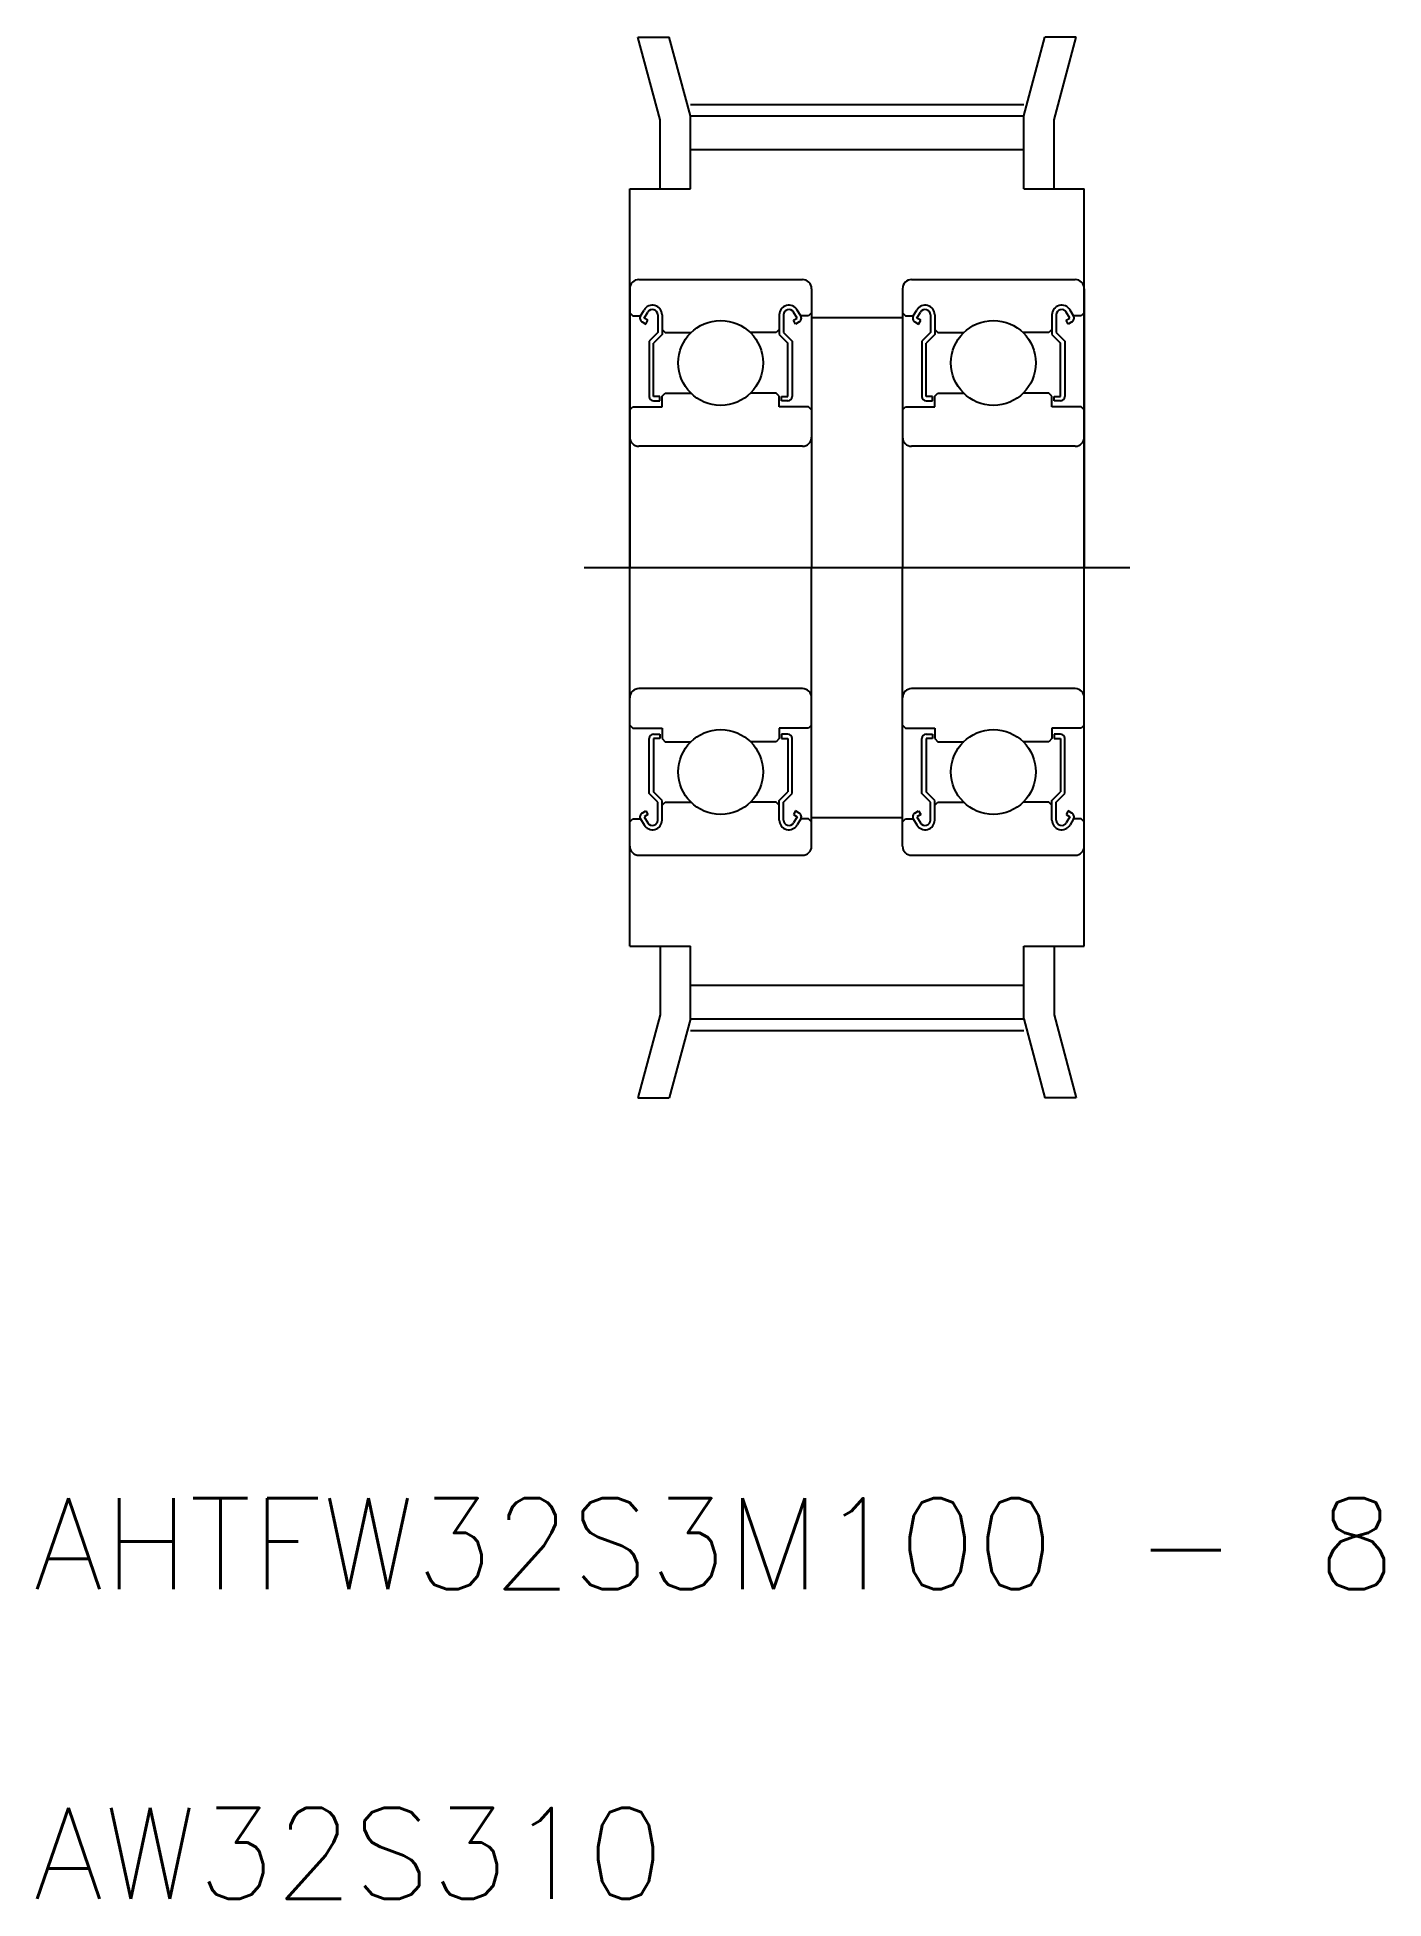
# Model space of a CAD drawing. Extents: x 22 to 66.4, y 0.3 to 61.8.
import ezdxf
from ezdxf.enums import TextEntityAlignment as Align

# ---------------------------------------------------------------- set-up
doc = ezdxf.new("R2010")
doc.units = 0
doc.linetypes.add('CENTER', pattern=[50.8, 31.75, -6.35, 6.35, -6.35])
doc.layers.get('0').update_dxf_attribs({"linetype": 'CONTINUOUS'})
doc.layers.add('CENTER', color=1, linetype='CONTINUOUS')
doc.styles.get("Standard").update_dxf_attribs({"font": 'txt.shx', "bigfont": 'bigfont.shx'})

msp = doc.modelspace()

# ---------------------------------------------------------------- linework, layer by layer
at = {"color": 7, "linetype": 'CONTINUOUS'}
for p, q in [((42.533, 59.022), (41.801, 61.754)), ((41.801, 61.754), (42.836, 61.754)), ((43.533, 59.154), (42.836, 61.754)), ((54.533, 59.154), (55.229, 61.754)), ((56.264, 61.754), (55.229, 61.754)), ((55.533, 59.022), (56.264, 61.754)), ((42.533, 56.754), (42.533, 59.022)), ((43.533, 59.154), (54.533, 59.154)), ((43.533, 56.754), (43.533, 59.154)), ((54.533, 56.754), (54.533, 59.154)), ((55.533, 56.754), (55.533, 59.022)), ((43.533, 58.044), (54.533, 58.044)), ((41.533, 31.754), (41.533, 56.754)), ((41.533, 56.754), (43.533, 56.754)), ((54.533, 56.754), (56.533, 56.754)), ((56.533, 31.754), (56.533, 56.754)), ((41.533, 53.454), (41.533, 44.254)), ((41.833, 53.754), (47.233, 53.754)), ((47.533, 53.454), (47.533, 44.254)), ((50.533, 53.454), (50.533, 44.254)), ((50.833, 53.754), (56.233, 53.754)), ((56.533, 53.454), (56.533, 44.254)), ((41.533, 52.654), (41.633, 52.554)), ((41.633, 52.554), (41.888, 52.554)), ((41.888, 52.554), (42.004, 52.75)), ((41.94, 52.359), (42.063, 52.288)), ((42.011, 52.483), (42.127, 52.679)), ((42.134, 52.412), (42.011, 52.483)), ((42.063, 52.288), (42.134, 52.411)), ((42.457, 52.59), (42.457, 52.004)), ((42.599, 52.59), (42.599, 51.945)), ((46.466, 52.59), (46.466, 51.945)), ((46.608, 52.59), (46.608, 52.004)), ((46.931, 52.412), (47.054, 52.483)), ((47.002, 52.288), (46.931, 52.411)), ((47.054, 52.483), (46.938, 52.679)), ((47.125, 52.359), (47.002, 52.288)), ((47.177, 52.554), (47.061, 52.75)), ((47.433, 52.554), (47.177, 52.554)), ((47.533, 52.654), (47.433, 52.554)), ((47.533, 52.504), (50.533, 52.504)), ((50.533, 52.654), (50.633, 52.554)), ((50.633, 52.554), (50.888, 52.554)), ((50.888, 52.554), (51.004, 52.75)), ((50.94, 52.359), (51.063, 52.288)), ((51.011, 52.483), (51.127, 52.679)), ((51.134, 52.412), (51.011, 52.483)), ((51.063, 52.288), (51.134, 52.411)), ((51.457, 52.59), (51.457, 52.004)), ((51.599, 52.59), (51.599, 51.945)), ((55.466, 52.59), (55.466, 51.945)), ((55.608, 52.59), (55.608, 52.004)), ((55.931, 52.412), (56.054, 52.483)), ((56.002, 52.288), (55.931, 52.411)), ((56.054, 52.483), (55.938, 52.679)), ((56.125, 52.359), (56.002, 52.288)), ((56.177, 52.554), (56.061, 52.75)), ((56.433, 52.554), (56.177, 52.554)), ((56.533, 52.654), (56.433, 52.554)), ((42.457, 52.004), (42.173, 51.719)), ((42.173, 51.719), (42.173, 49.896)), ((42.599, 51.945), (42.315, 51.66)), ((42.315, 49.896), (42.315, 51.66)), ((42.599, 52.104), (42.699, 52.004)), ((42.699, 52.004), (43.553, 52.004)), ((46.366, 52.004), (45.512, 52.004)), ((46.466, 52.104), (46.366, 52.004)), ((46.466, 51.945), (46.75, 51.66)), ((46.608, 52.004), (46.893, 51.719)), ((46.75, 49.896), (46.75, 51.66)), ((46.893, 51.719), (46.893, 49.896)), ((51.457, 52.004), (51.173, 51.719)), ((51.173, 51.719), (51.173, 49.896)), ((51.599, 51.945), (51.315, 51.66)), ((51.315, 49.896), (51.315, 51.66)), ((51.599, 52.104), (51.699, 52.004)), ((51.699, 52.004), (52.553, 52.004)), ((55.366, 52.004), (54.512, 52.004)), ((55.466, 52.104), (55.366, 52.004)), ((55.466, 51.945), (55.75, 51.66)), ((55.608, 52.004), (55.893, 51.719)), ((55.75, 49.896), (55.75, 51.66)), ((55.893, 51.719), (55.893, 49.896)), ((47.533, 51.154), (47.533, 51.154)), ((56.533, 51.154), (56.533, 51.154)), ((42.528, 49.896), (42.315, 49.896)), ((42.528, 49.754), (42.528, 49.896)), ((42.599, 49.904), (42.699, 50.004)), ((42.599, 49.554), (42.599, 49.904)), ((42.699, 50.004), (43.553, 50.004)), ((46.366, 50.004), (45.512, 50.004)), ((46.466, 49.904), (46.366, 50.004)), ((46.466, 49.554), (46.466, 49.904)), ((46.537, 49.896), (46.75, 49.896)), ((46.537, 49.754), (46.537, 49.896)), ((51.528, 49.896), (51.315, 49.896)), ((51.528, 49.754), (51.528, 49.896)), ((51.599, 49.904), (51.699, 50.004)), ((51.599, 49.554), (51.599, 49.904)), ((51.699, 50.004), (52.553, 50.004)), ((55.366, 50.004), (54.512, 50.004)), ((55.466, 49.904), (55.366, 50.004)), ((55.466, 49.554), (55.466, 49.904)), ((55.537, 49.896), (55.75, 49.896)), ((55.537, 49.754), (55.537, 49.896)), ((41.533, 49.454), (41.633, 49.554)), ((41.633, 49.554), (42.599, 49.554)), ((42.315, 49.754), (42.528, 49.754)), ((47.433, 49.554), (46.466, 49.554)), ((46.75, 49.754), (46.537, 49.754)), ((47.533, 49.454), (47.433, 49.554)), ((50.533, 49.454), (50.633, 49.554)), ((50.633, 49.554), (51.599, 49.554)), ((51.315, 49.754), (51.528, 49.754)), ((56.433, 49.554), (55.466, 49.554)), ((55.75, 49.754), (55.537, 49.754)), ((56.533, 49.454), (56.433, 49.554)), ((47.533, 48.854), (47.533, 48.854)), ((56.533, 48.854), (56.533, 48.854)), ((47.233, 48.254), (41.833, 48.254)), ((56.233, 48.254), (50.833, 48.254)), ((41.533, 35.054), (41.533, 44.254)), ((47.533, 35.054), (47.533, 44.254)), ((50.533, 35.054), (50.533, 44.254)), ((56.533, 35.054), (56.533, 44.254)), ((47.233, 40.254), (41.833, 40.254)), ((56.233, 40.254), (50.833, 40.254)), ((41.533, 39.054), (41.633, 38.954)), ((41.633, 38.954), (42.599, 38.954)), ((42.315, 38.754), (42.528, 38.754)), ((42.528, 38.754), (42.528, 38.612)), ((42.599, 38.954), (42.599, 38.604)), ((46.466, 38.954), (46.466, 38.604)), ((47.433, 38.954), (46.466, 38.954)), ((46.537, 38.754), (46.537, 38.612)), ((46.75, 38.754), (46.537, 38.754)), ((47.533, 39.054), (47.433, 38.954)), ((50.533, 39.054), (50.633, 38.954)), ((50.633, 38.954), (51.599, 38.954)), ((51.315, 38.754), (51.528, 38.754)), ((51.528, 38.754), (51.528, 38.612)), ((51.599, 38.954), (51.599, 38.604)), ((55.466, 38.954), (55.466, 38.604)), ((56.433, 38.954), (55.466, 38.954)), ((55.537, 38.754), (55.537, 38.612)), ((55.75, 38.754), (55.537, 38.754)), ((56.533, 39.054), (56.433, 38.954)), ((42.173, 36.788), (42.173, 38.612)), ((42.315, 38.612), (42.315, 36.847)), ((42.528, 38.612), (42.315, 38.612)), ((42.599, 38.604), (42.699, 38.504)), ((42.699, 38.504), (43.553, 38.504)), ((46.366, 38.504), (45.512, 38.504)), ((46.466, 38.604), (46.366, 38.504)), ((46.537, 38.612), (46.75, 38.612)), ((46.75, 38.612), (46.75, 36.847)), ((46.893, 36.788), (46.893, 38.612)), ((51.173, 36.788), (51.173, 38.612)), ((51.315, 38.612), (51.315, 36.847)), ((51.528, 38.612), (51.315, 38.612)), ((51.599, 38.604), (51.699, 38.504)), ((51.699, 38.504), (52.553, 38.504)), ((55.366, 38.504), (54.512, 38.504)), ((55.466, 38.604), (55.366, 38.504)), ((55.537, 38.612), (55.75, 38.612)), ((55.75, 38.612), (55.75, 36.847)), ((55.893, 36.788), (55.893, 38.612)), ((42.457, 36.504), (42.173, 36.788)), ((42.599, 36.563), (42.315, 36.847)), ((42.457, 35.917), (42.457, 36.504)), ((42.599, 35.917), (42.599, 36.563)), ((42.599, 36.404), (42.699, 36.504)), ((42.699, 36.504), (43.553, 36.504)), ((46.366, 36.504), (45.512, 36.504)), ((46.466, 36.404), (46.366, 36.504)), ((46.466, 36.563), (46.75, 36.847)), ((46.466, 35.917), (46.466, 36.563)), ((46.608, 36.504), (46.893, 36.788)), ((46.608, 35.917), (46.608, 36.504)), ((51.457, 36.504), (51.173, 36.788)), ((51.599, 36.563), (51.315, 36.847)), ((51.457, 35.917), (51.457, 36.504)), ((51.599, 35.917), (51.599, 36.563)), ((51.599, 36.404), (51.699, 36.504)), ((51.699, 36.504), (52.553, 36.504)), ((55.366, 36.504), (54.512, 36.504)), ((55.466, 36.404), (55.366, 36.504)), ((55.466, 36.563), (55.75, 36.847)), ((55.466, 35.917), (55.466, 36.563)), ((55.608, 36.504), (55.893, 36.788)), ((55.608, 35.917), (55.608, 36.504)), ((41.533, 35.854), (41.633, 35.954)), ((41.633, 35.954), (41.888, 35.954)), ((41.888, 35.954), (42.004, 35.758)), ((41.94, 36.148), (42.063, 36.219)), ((42.134, 36.096), (42.011, 36.025)), ((42.011, 36.025), (42.127, 35.829)), ((42.063, 36.219), (42.134, 36.096)), ((47.002, 36.219), (46.931, 36.096)), ((46.931, 36.096), (47.054, 36.025)), ((47.054, 36.025), (46.938, 35.829)), ((47.125, 36.148), (47.002, 36.219)), ((47.177, 35.954), (47.061, 35.758)), ((47.433, 35.954), (47.177, 35.954)), ((47.533, 35.854), (47.433, 35.954)), ((47.533, 36.004), (50.533, 36.004)), ((50.533, 35.854), (50.633, 35.954)), ((50.633, 35.954), (50.888, 35.954)), ((50.888, 35.954), (51.004, 35.758)), ((50.94, 36.148), (51.063, 36.219)), ((51.134, 36.096), (51.011, 36.025)), ((51.011, 36.025), (51.127, 35.829)), ((51.063, 36.219), (51.134, 36.096)), ((56.002, 36.219), (55.931, 36.096)), ((55.931, 36.096), (56.054, 36.025)), ((56.054, 36.025), (55.938, 35.829)), ((56.125, 36.148), (56.002, 36.219)), ((56.177, 35.954), (56.061, 35.758)), ((56.433, 35.954), (56.177, 35.954)), ((56.533, 35.854), (56.433, 35.954)), ((41.833, 34.754), (47.233, 34.754)), ((50.833, 34.754), (56.233, 34.754)), ((41.533, 31.754), (43.533, 31.754)), ((42.533, 31.754), (42.533, 29.485)), ((43.533, 29.354), (43.533, 31.754)), ((54.533, 31.754), (56.533, 31.754)), ((54.533, 29.354), (54.533, 31.754)), ((55.533, 31.754), (55.533, 29.485)), ((43.533, 30.464), (54.533, 30.464)), ((42.533, 29.485), (41.801, 26.754)), ((43.533, 29.354), (42.836, 26.754)), ((43.533, 29.354), (54.533, 29.354)), ((54.533, 29.354), (55.229, 26.754)), ((55.533, 29.485), (56.264, 26.754)), ((43.358, 28.704), (43.358, 28.704)), ((43.184, 28.054), (43.184, 28.054)), ((41.801, 26.754), (42.836, 26.754)), ((56.264, 26.754), (55.229, 26.754))]:
    msp.add_line(p, q, dxfattribs=at)
for centre in [(44.533, 51.004), (53.533, 51.004), (44.533, 37.504), (53.533, 37.504)]:
    msp.add_circle(centre, 1.4, dxfattribs=at)
for centre, radius, start, end in [((41.833, 53.454), 0.3, 90, 180), ((47.233, 53.454), 0.3, 0, 90), ((50.833, 53.454), 0.3, 90, 180), ((56.233, 53.454), 0.3, 0, 90), ((42.28, 52.59), 0.319, 0, 150.00027), ((46.785, 52.59), 0.319, 29.99973, 180), ((51.28, 52.59), 0.319, 0, 150.00027), ((55.785, 52.59), 0.319, 29.99973, 180), ((42.011, 52.483), 0.142, 149.99035, 240.00186), ((42.28, 52.59), 0.177, 0, 150.00316), ((46.785, 52.59), 0.177, 29.99684, 180), ((47.054, 52.483), 0.142, 299.99814, 30.00965), ((51.011, 52.483), 0.142, 149.99035, 240.00186), ((51.28, 52.59), 0.177, 0, 150.00316), ((55.785, 52.59), 0.177, 29.99684, 180), ((56.054, 52.483), 0.142, 299.99814, 30.00965), ((42.315, 49.896), 0.142, 180.00005, 270.00003), ((46.75, 49.896), 0.142, 269.99997, 359.99995), ((51.315, 49.896), 0.142, 180.00005, 270.00003), ((55.75, 49.896), 0.142, 269.99997, 359.99995), ((41.833, 48.554), 0.3, 180, 270), ((47.233, 48.554), 0.3, 270, 0), ((50.833, 48.554), 0.3, 180, 270), ((56.233, 48.554), 0.3, 270, 0), ((41.833, 39.954), 0.3, 90, 180), ((47.233, 39.954), 0.3, 0, 90), ((50.833, 39.954), 0.3, 90, 180), ((56.233, 39.954), 0.3, 0, 90), ((42.315, 38.612), 0.142, 89.99997, 179.99995), ((46.75, 38.612), 0.142, 0.00005, 90.00003), ((51.315, 38.612), 0.142, 89.99997, 179.99995), ((55.75, 38.612), 0.142, 0.00005, 90.00003), ((42.011, 36.025), 0.142, 119.99814, 210.00965), ((42.28, 35.917), 0.319, 209.99973, 0), ((42.28, 35.917), 0.177, 209.99684, 0), ((46.785, 35.917), 0.319, 180, 330.00027), ((46.785, 35.917), 0.177, 180, 330.00316), ((47.054, 36.025), 0.142, 329.99035, 60.00186), ((51.011, 36.025), 0.142, 119.99814, 210.00965), ((51.28, 35.917), 0.319, 209.99973, 0), ((51.28, 35.917), 0.177, 209.99684, 0), ((55.785, 35.917), 0.319, 180, 330.00027), ((55.785, 35.917), 0.177, 180, 330.00316), ((56.054, 36.025), 0.142, 329.99035, 60.00186), ((41.833, 35.054), 0.3, 180, 270), ((47.233, 35.054), 0.3, 270, 0), ((50.833, 35.054), 0.3, 180, 270), ((56.233, 35.054), 0.3, 270, 0)]:
    msp.add_arc(centre, radius, start, end, dxfattribs=at)
at = {"layer": 'CENTER', "color": 1, "linetype": 'CENTER'}
for p, q in [((43.533, 59.534), (54.533, 59.534)), ((40.033, 44.254), (58.033, 44.254)), ((43.533, 28.974), (54.533, 28.974))]:
    msp.add_line(p, q, dxfattribs=at)

# ---------------------------------------------------------------- texts
at = {"color": 7, "linetype": 'CONTINUOUS'}
for s, p in [('AHTFW32S3M100 - 8', (21.852, 9.634)), ('AW32S310', (21.852, -0.586))]:
    msp.add_text(s, height=3, dxfattribs=at).set_placement(p, align=Align.BOTTOM_LEFT)

doc.saveas('drawing.dxf')
